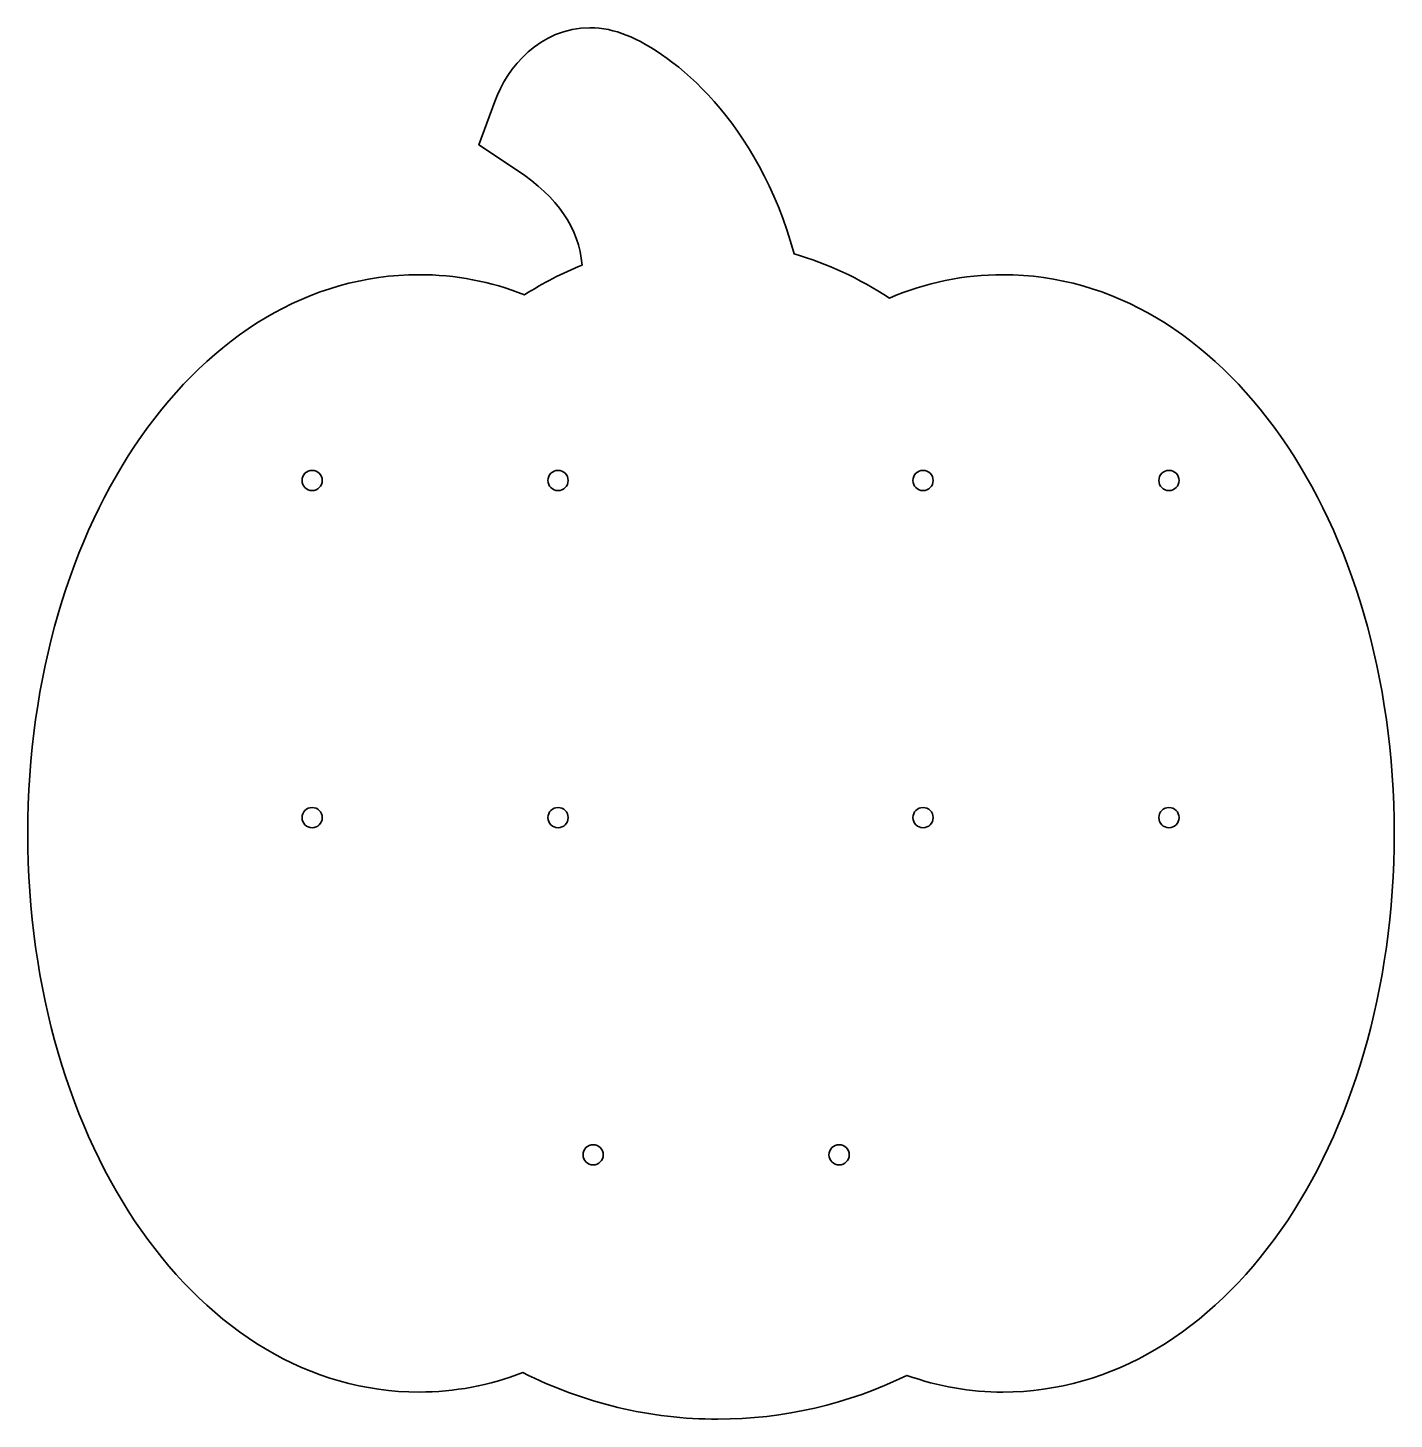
# Model space of a CAD drawing. Header units: inches. Extents: x 2.67 to 6.05, y -4.89 to -1.45.
import ezdxf

# ---------------------------------------------------------------- set-up
doc = ezdxf.new("R2010")
doc.units = ezdxf.units.IN
doc.header["$MEASUREMENT"] = 0
doc.layers.add('Layer 1', color=7, linetype='Continuous', lineweight=0)

msp = doc.modelspace()

# ---------------------------------------------------------------- linework, layer by layer
at = {"layer": 'Layer 1', "color": 95, "lineweight": 35, "true_color": 0x39b54a}
for centre in [(3.3767, -2.5734), (3.9843, -2.5734), (4.8862, -2.5734), (5.4939, -2.5734), (3.3767, -3.4068), (3.9843, -3.4068), (4.8862, -3.4068), (5.4939, -3.4068), (4.0711, -4.2401), (4.6788, -4.2401)]:
    msp.add_circle(centre, 0.025, dxfattribs=at)
at = {"layer": 'Layer 1', "color": 73, "lineweight": 35, "true_color": 0x8dc63f}
msp.add_open_spline([(5.0837, -2.0648), (4.9876, -2.0648), (4.8936, -2.0843), (4.8031, -2.1228), (4.7285, -2.0737), (4.6499, -2.0371), (4.5679, -2.0135), (4.4771, -1.6837), (4.2697, -1.5192), (4.1529, -1.4725), (4.1239, -1.4608), (4.0937, -1.4547), (4.0636, -1.4547), (4.0636, -1.4547), (4.0636, -1.4547), (4.0636, -1.4547), (3.9387, -1.4547), (3.8586, -1.5526), (3.8281, -1.6364), (3.8281, -1.6364), (3.7888, -1.7442), (3.7888, -1.7442), (3.7888, -1.7442), (3.8844, -1.8076), (3.8844, -1.8076), (3.9836, -1.8734), (4.0356, -1.9489), (4.0439, -2.0411), (3.995, -2.0608), (3.9475, -2.0853), (3.9014, -2.1145), (3.8176, -2.0814), (3.7304, -2.0648), (3.6409, -2.0648), (3.0989, -2.0648), (2.6742, -2.6713), (2.6742, -3.4456), (2.6742, -4.22), (3.0989, -4.8265), (3.6409, -4.8265), (3.7285, -4.8265), (3.8146, -4.8104), (3.8976, -4.7784), (4.0475, -4.8539), (4.2125, -4.8935), (4.379, -4.8935), (4.5412, -4.8935), (4.7014, -4.8563), (4.8465, -4.7854), (4.9239, -4.8127), (5.0034, -4.8265), (5.0837, -4.8265), (5.6257, -4.8265), (6.0504, -4.22), (6.0504, -3.4456), (6.0504, -2.6713), (5.6257, -2.0648), (5.0837, -2.0648)], degree=3, knots=[0, 0, 0, 0, 1, 1, 1, 2, 2, 2, 3, 3, 3, 4, 4, 4, 5, 5, 5, 6, 6, 6, 7, 7, 7, 8, 8, 8, 9, 9, 9, 10, 10, 10, 11, 11, 11, 12, 12, 12, 13, 13, 13, 14, 14, 14, 15, 15, 15, 16, 16, 16, 17, 17, 17, 18, 18, 18, 19, 19, 19, 19], dxfattribs=at)

doc.saveas('drawing.dxf')
